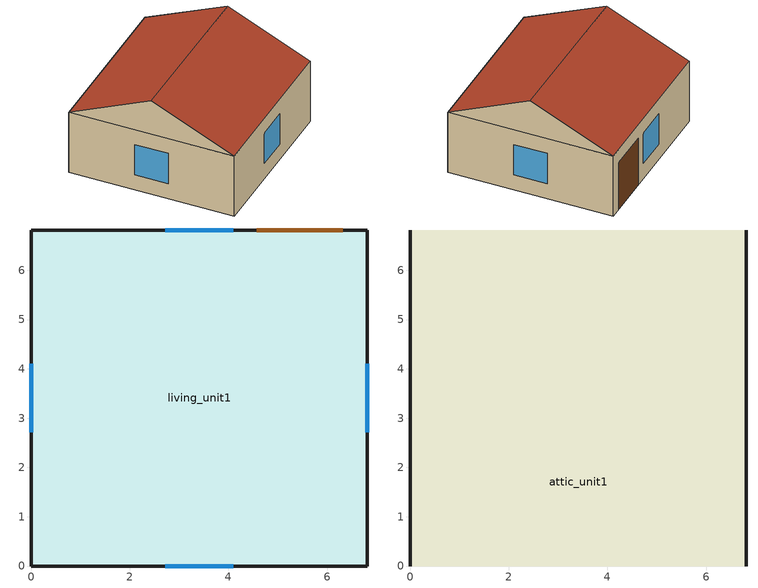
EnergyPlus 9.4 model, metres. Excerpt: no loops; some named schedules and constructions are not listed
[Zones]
living_unit1
 floor adiabatic (Interior Floor): 0,0 0,6.82 6.82,6.82 6.82,0 z0
 wall outside (Exterior Wall): 0,0 6.82,0 6.82,6.82 0,6.82 0,0 z0:2.74
 window (Exterior Window): 2.71,0 4.1,0 / 4.1,6.82 2.71,6.82 / 6.82,2.71 6.82,4.1 / 0,4.1 0,2.71 z0.68:2.07
 door (Exterior Door): 6.32,6.82 4.57,6.82 z0:2.14
 ceiling to attic_unit1 (Interior Ceiling): 0,0 6.82,0 6.82,6.82 0,6.82 z2.74
attic_unit1
 wall outside (Gable_end): 6.82,0,2.74 6.82,6.82,2.74 6.82,3.41,4.26; 0,6.82,2.74 0,0,2.74 0,3.41,4.26
 roof outside (Exterior Roof): 0,0,2.74 6.82,0,2.74 6.82,3.41,4.26 0,3.41,4.26; 6.82,6.82,2.74 0,6.82,2.74 0,3.41,4.26 6.82,3.41,4.26
[Schedule:Day:List]
Week14Day1OvenSch: No, 15, 0, 0, 0, 0, 0, 0, 0, 0, 0, 0, 0, 0, 0, 0, 0, 0, 0, 0, 0, 0, 0, 0, 0, 0, 0, 0, 0, 0, 0, 0, 0, 0, 0, 0, 1, 0, 0, 0, 0, 0, 0, 0, 0, 0, 0, 0, 0, 0, 0, 0, 0, 0, 0, 0, 0, 0, 0, 0, 0, 0, 0, 0, 0, 0, 0, 0, 0, 0, 0, 0, 0, 0, 0, 0, 0, 0, 0, 0, 0, 0, 1, 1, 1, 0, 0, 0, 0, 0, 0, 0, 0, 0, 0, 0, 0, 0
Week14Day2OvenSch: No, 15, 0, 0, 0, 0, 0, 0, 0, 0, 0, 0, 0, 0, 0, 0, 0, 0, 0, 0, 0, 0, 0, 0, 0, 0, 0, 0, 0, 0, 0, 0, 0, 0, 0, 0, 0, 0, 0, 0, 0, 0, 0, 0, 0, 0, 0, 0, 0, 0, 0, 0, 0, 0, 0, 0, 1, 0, 0, 0, 0, 0, 0, 0, 0, 0, 0, 0, 0, 0, 0, 0, 0, 0, 0, 0, 0, 0, 0, 0, 0, 1, 1, 1, 0, 0, 0, 0, 0, 0, 0, 0, 0, 0, 0, 0, 0, 0
Week14Day3OvenSch: No, 15, 0, 0, 0, 0, 0, 0, 0, 0, 0, 0, 0, 0, 0, 0, 0, 0, 0, 0, 0, 0, 0, 0, 0, 0, 0, 0, 0, 0, 0, 0, 0, 0, 0, 0, 0, 0, 0, 0, 0, 0, 0, 0, 0, 0, 0, 0, 0, 0, 0, 0, 0, 0, 0, 0, 0, 0, 0, 0, 0, 0, 0, 0, 0, 0, 0, 0, 0, 0, 0, 0, 0, 0, 0, 1, 1, 1, 0, 0, 0, 0, 0, 0, 0, 0, 0, 0, 0, 0, 0, 0, 0, 0, 0, 0, 0, 0
Week14Day4OvenSch: No, 15, 0, 0, 0, 0, 0, 0, 0, 0, 0, 0, 0, 0, 0, 0, 0, 0, 0, 0, 0, 0, 0, 0, 0, 0, 0, 0, 0, 0, 0, 0, 0, 0, 1, 0, 0, 0, 0, 0, 0, 0, 0, 0, 0, 0, 0, 0, 0, 0, 0, 0, 0, 0, 0, 0, 0, 0, 0, 0, 0, 0, 0, 0, 0, 0, 0, 0, 0, 0, 0, 0, 0, 0, 0, 0, 0, 0, 1, 1, 1, 0, 0, 0, 0, 0, 0, 0, 0, 0, 0, 0, 0, 0, 0, 0, 0, 0
Week14Day5OvenSch: No, 15, 0, 0, 0, 0, 0, 0, 0, 0, 0, 0, 0, 0, 0, 0, 0, 0, 0, 0, 0, 0, 0, 0, 0, 0, 0, 0, 0, 0, 0, 0, 0, 0, 0, 0, 0, 0, 0, 0, 0, 0, 0, 0, 0, 0, 0, 0, 0, 0, 0, 0, 0, 0, 0, 0, 0, 0, 0, 0, 0, 0, 0, 0, 0, 0, 0, 0, 0, 0, 0, 0, 0, 0, 1, 1, 1, 0, 0, 1, 1, 1, 0, 0, 0, 0, 0, 0, 0, 0, 0, 0, 0, 0, 0, 0, 0, 0
Week14Day6OvenSch: No, 15, 0, 0, 0, 0, 0, 0, 0, 0, 0, 0, 0, 0, 0, 0, 0, 0, 0, 0, 0, 0, 0, 0, 0, 0, 0, 0, 0, 0, 0, 0, 0, 0, 0, 0, 0, 0, 1, 0, 0, 0, 0, 0, 0, 0, 0, 0, 0, 0, 0, 0, 0, 0, 0, 0, 0, 0, 0, 0, 0, 0, 0, 0, 0, 0, 0, 0, 0, 0, 0, 0, 1, 1, 1, 0, 1, 1, 1, 0, 0, 0, 1, 1, 1, 0, 0, 0, 0, 0, 0, 0, 0, 0, 0, 0, 0, 0
Week16Day1OvenSch; Week47Day3OvenSch: No, 15, 0, 0, 0, 0, 0, 0, 0, 0, 0, 0, 0, 0, 0, 0, 0, 0, 0, 0, 0, 0, 0, 0, 0, 0, 0, 0, 0, 0, 0, 0, 0, 1, 0, 0, 0, 0, 0, 0, 0, 0, 0, 0, 0, 0, 0, 0, 0, 0, 0, 0, 0, 0, 0, 0, 0, 0, 0, 0, 0, 0, 0, 0, 0, 0, 0, 0, 0, 0, 0, 0, 0, 0, 0, 0, 0, 0, 0, 0, 0, 0, 0, 0, 0, 0, 0, 0, 0, 0, 0, 0, 0, 0, 0, 0, 0, 0
Week16Day2OvenSch: No, 15, 0, 0, 0, 0, 0, 0, 0, 0, 0, 0, 0, 0, 0, 0, 0, 0, 0, 0, 0, 0, 0, 0, 0, 0, 0, 0, 0, 0, 0, 0, 1, 0, 0, 0, 0, 0, 0, 0, 0, 0, 0, 0, 0, 0, 0, 0, 0, 0, 0, 0, 0, 0, 0, 0, 0, 0, 0, 0, 0, 0, 0, 0, 0, 0, 0, 0, 0, 0, 0, 0, 0, 0, 0, 0, 0, 0, 0, 0, 0, 0, 0, 0, 0, 0, 0, 0, 0, 0, 0, 0, 0, 0, 0, 0, 0, 0
Week16Day6OvenSch: No, 15, 0, 0, 0, 0, 0, 0, 0, 0, 0, 0, 0, 0, 0, 0, 0, 0, 0, 0, 0, 0, 0, 0, 0, 0, 0, 0, 0, 0, 0, 0, 0, 0, 0, 0, 0, 0, 0, 0, 0, 0, 0, 0, 0, 0, 0, 0, 0, 0, 0, 0, 0, 0, 0, 0, 0, 0, 0, 0, 0, 0, 0, 0, 0, 0, 0, 0, 0, 0, 0, 1, 1, 1, 0, 0, 0, 0, 0, 0, 0, 0, 0, 0, 0, 0, 0, 0, 0, 0, 0, 0, 0, 0, 0, 0, 0, 0
Week17Day0OvenSch: No, 15, 0, 0, 0, 0, 0, 0, 0, 0, 0, 0, 0, 0, 0, 0, 0, 0, 0, 0, 0, 0, 0, 0, 0, 0, 0, 0, 0, 0, 0, 0, 0, 0, 0, 0, 0, 0, 0, 0, 1, 0, 0, 0, 0, 0, 0, 0, 0, 0, 0, 0, 0, 0, 0, 0, 0, 0, 0, 0, 0, 0, 0, 0, 0, 0, 0, 0, 0, 0, 0, 0, 0, 0, 0, 0, 0, 0, 0, 0, 0, 1, 1, 1, 0, 0, 0, 0, 0, 0, 0, 0, 0, 0, 0, 0, 0, 0
Week17Day4OvenSch; Week28Day2OvenSch: No, 15, 0, 0, 0, 0, 0, 0, 0, 0, 0, 0, 0, 0, 0, 0, 0, 0, 0, 0, 0, 0, 0, 0, 0, 0, 0, 0, 0, 0, 0, 0, 0, 0, 0, 0, 0, 0, 0, 0, 0, 0, 0, 0, 0, 0, 0, 0, 0, 0, 0, 0, 0, 1, 0, 0, 0, 0, 0, 0, 0, 0, 0, 0, 0, 0, 0, 0, 0, 0, 0, 0, 0, 0, 0, 0, 0, 0, 0, 0, 0, 0, 0, 0, 0, 0, 0, 0, 0, 0, 0, 0, 0, 0, 0, 0, 0, 0
Week17Day5OvenSch: No, 15, 0, 0, 0, 0, 0, 0, 0, 0, 0, 0, 0, 0, 0, 0, 0, 0, 0, 0, 0, 0, 0, 0, 0, 0, 0, 0, 0, 1, 0, 0, 0, 0, 0, 0, 0, 0, 0, 0, 0, 0, 0, 0, 0, 0, 0, 0, 0, 0, 0, 0, 0, 0, 0, 0, 0, 0, 0, 0, 0, 0, 0, 0, 0, 0, 0, 0, 0, 0, 0, 0, 0, 0, 0, 0, 0, 0, 0, 0, 0, 0, 0, 0, 0, 0, 0, 0, 0, 0, 0, 0, 0, 0, 0, 0, 0, 0
Week17Day6OvenSch: No, 15, 0, 0, 0, 0, 0, 0, 0, 0, 0, 0, 0, 0, 0, 0, 0, 0, 0, 0, 0, 0, 0, 0, 0, 0, 0, 0, 0, 0, 0, 0, 0, 0, 1, 0, 0, 0, 0, 0, 0, 0, 0, 0, 0, 0, 0, 0, 0, 0, 0, 0, 0, 0, 0, 0, 0, 0, 0, 0, 0, 0, 0, 0, 0, 0, 0, 0, 0, 0, 0, 0, 0, 0, 0, 0, 0, 0, 0, 0, 0, 0, 0, 0, 0, 0, 0, 0, 0, 0, 0, 0, 0, 0, 0, 0, 0, 0
Week19Day0OvenSch; Week19Day1OvenSch; Week27Day2OvenSch: No, 15, 0, 0, 0, 0, 0, 0, 0, 0, 0, 0, 0, 0, 0, 0, 0, 0, 0, 0, 0, 0, 0, 0, 0, 0, 0, 0, 0, 0, 0, 0, 0, 0, 0, 0, 0, 0, 0, 0, 1, 0, 0, 0, 0, 0, 0, 0, 0, 0, 0, 0, 0, 0, 0, 0, 0, 0, 0, 0, 0, 0, 0, 0, 0, 0, 0, 0, 0, 0, 0, 0, 0, 0, 0, 0, 0, 0, 0, 0, 0, 0, 0, 0, 0, 0, 0, 0, 0, 0, 0, 0, 0, 0, 0, 0, 0, 0
Week19Day3OvenSch; Week30Day6OvenSch: No, 15, 0, 0, 0, 0, 0, 0, 0, 0, 0, 0, 0, 0, 0, 0, 0, 0, 0, 0, 0, 0, 0, 0, 0, 0, 0, 0, 0, 0, 0, 0, 0, 0, 0, 0, 0, 0, 0, 0, 0, 0, 0, 0, 0, 0, 0, 0, 0, 1, 0, 0, 0, 0, 0, 0, 0, 0, 0, 0, 0, 0, 0, 0, 0, 0, 0, 0, 0, 0, 0, 0, 0, 0, 0, 0, 0, 0, 0, 0, 0, 0, 0, 0, 0, 0, 0, 0, 0, 0, 0, 0, 0, 0, 0, 0, 0, 0
Week20Day0OvenSch: No, 15, 0, 0, 0, 0, 0, 0, 0, 0, 0, 0, 0, 0, 0, 0, 0, 0, 0, 0, 0, 0, 0, 0, 0, 0, 0, 0, 0, 0, 0, 0, 0, 0, 0, 0, 0, 0, 0, 0, 0, 0, 0, 0, 0, 0, 0, 0, 0, 0, 0, 0, 0, 0, 0, 0, 0, 0, 1, 0, 0, 0, 0, 0, 0, 0, 0, 0, 0, 0, 0, 0, 0, 0, 0, 0, 0, 0, 0, 0, 0, 0, 0, 0, 0, 0, 0, 0, 0, 0, 0, 0, 0, 0, 0, 0, 0, 0
Week20Day5OvenSch: No, 15, 0, 0, 0, 0, 0, 0, 0, 0, 0, 0, 0, 0, 0, 0, 0, 0, 0, 0, 0, 0, 0, 0, 0, 0, 0, 0, 0, 0, 0, 0, 0, 0, 0, 0, 0, 0, 0, 0, 0, 0, 0, 0, 0, 0, 0, 0, 0, 0, 0, 0, 0, 0, 0, 0, 0, 0, 0, 0, 0, 0, 0, 0, 0, 0, 0, 0, 0, 0, 1, 1, 1, 0, 0, 0, 0, 0, 0, 0, 0, 0, 0, 0, 0, 0, 0, 0, 0, 0, 0, 0, 0, 0, 0, 0, 0, 0
Week20Day6OvenSch; Week35Day6OvenSch: No, 15, 0, 0, 0, 0, 0, 0, 0, 0, 0, 0, 0, 0, 0, 0, 0, 0, 0, 0, 0, 0, 0, 0, 0, 0, 0, 0, 0, 0, 0, 0, 0, 0, 0, 0, 0, 0, 0, 0, 0, 0, 1, 0, 0, 0, 0, 0, 0, 0, 0, 0, 0, 0, 0, 0, 0, 0, 0, 0, 0, 0, 0, 0, 0, 0, 0, 0, 0, 0, 0, 0, 0, 0, 0, 0, 0, 0, 0, 0, 0, 0, 0, 0, 0, 0, 0, 0, 0, 0, 0, 0, 0, 0, 0, 0, 0, 0
Week22Day4OvenSch; Week42Day0OvenSch: No, 15, 0, 0, 0, 0, 0, 0, 0, 0, 0, 0, 0, 0, 0, 0, 0, 0, 0, 0, 0, 0, 0, 0, 0, 0, 0, 0, 1, 0, 0, 0, 0, 0, 0, 0, 0, 0, 0, 0, 0, 0, 0, 0, 0, 0, 0, 0, 0, 0, 0, 0, 0, 0, 0, 0, 0, 0, 0, 0, 0, 0, 0, 0, 0, 0, 0, 0, 0, 0, 0, 0, 0, 0, 0, 0, 0, 0, 0, 0, 0, 0, 0, 0, 0, 0, 0, 0, 0, 0, 0, 0, 0, 0, 0, 0, 0, 0
Week23Day1OvenSch: No, 15, 0, 0, 0, 0, 0, 0, 0, 0, 0, 0, 0, 0, 0, 0, 0, 0, 0, 0, 0, 0, 0, 0, 0, 0, 0, 0, 0, 0, 0, 0, 0, 0, 0, 0, 0, 0, 0, 0, 0, 0, 0, 0, 0, 0, 0, 0, 0, 0, 0, 0, 0, 0, 0, 0, 0, 0, 0, 0, 0, 0, 0, 0, 0, 0, 0, 0, 0, 0, 0, 0, 0, 0, 0, 0, 0, 0, 0, 0, 0, 0, 0, 0, 0, 0, 0, 0, 1, 1, 1, 0, 0, 0, 0, 0, 0, 0
Week23Day4OvenSch; Week39Day3OvenSch; Week43Day5OvenSch: No, 15, 0, 0, 0, 0, 0, 0, 0, 0, 0, 0, 0, 0, 0, 0, 0, 0, 0, 0, 0, 0, 0, 0, 0, 0, 0, 0, 0, 0, 0, 0, 0, 0, 0, 0, 0, 0, 0, 0, 0, 0, 0, 0, 0, 0, 0, 0, 0, 0, 0, 0, 0, 0, 0, 0, 0, 0, 0, 0, 0, 0, 0, 0, 0, 0, 0, 0, 0, 0, 0, 0, 0, 0, 0, 0, 1, 1, 1, 0, 0, 0, 0, 0, 0, 0, 0, 0, 0, 0, 0, 0, 0, 0, 0, 0, 0, 0
Week24Day4OvenSch; Week33Day2OvenSch; Week50Day5OvenSch: No, 15, 0, 0, 0, 0, 0, 0, 0, 0, 0, 0, 0, 0, 0, 0, 0, 0, 0, 0, 0, 0, 0, 0, 0, 0, 0, 0, 0, 0, 0, 0, 0, 0, 0, 0, 0, 0, 0, 0, 0, 0, 0, 0, 1, 0, 0, 0, 0, 0, 0, 0, 0, 0, 0, 0, 0, 0, 0, 0, 0, 0, 0, 0, 0, 0, 0, 0, 0, 0, 0, 0, 0, 0, 0, 0, 0, 0, 0, 0, 0, 0, 0, 0, 0, 0, 0, 0, 0, 0, 0, 0, 0, 0, 0, 0, 0, 0
Week25Day1OvenSch; Week32Day2OvenSch: No, 15, 0, 0, 0, 0, 0, 0, 0, 0, 0, 0, 0, 0, 0, 0, 0, 0, 0, 0, 0, 0, 0, 0, 0, 0, 0, 0, 0, 0, 0, 0, 0, 0, 0, 0, 0, 0, 0, 0, 0, 0, 0, 1, 0, 0, 0, 0, 0, 0, 0, 0, 0, 0, 0, 0, 0, 0, 0, 0, 0, 0, 0, 0, 0, 0, 0, 0, 0, 0, 0, 0, 0, 0, 0, 0, 0, 0, 0, 0, 0, 0, 0, 0, 0, 0, 0, 0, 0, 0, 0, 0, 0, 0, 0, 0, 0, 0
Week26Day4OvenSch; Week48Day5OvenSch: No, 15, 0, 0, 0, 0, 0, 0, 0, 0, 0, 0, 0, 0, 0, 0, 0, 0, 0, 0, 0, 0, 0, 0, 0, 0, 0, 0, 0, 0, 0, 0, 0, 0, 0, 0, 0, 0, 0, 0, 0, 0, 0, 0, 0, 0, 0, 0, 1, 0, 0, 0, 0, 0, 0, 0, 0, 0, 0, 0, 0, 0, 0, 0, 0, 0, 0, 0, 0, 0, 0, 0, 0, 0, 0, 0, 0, 0, 0, 0, 0, 0, 0, 0, 0, 0, 0, 0, 0, 0, 0, 0, 0, 0, 0, 0, 0, 0
Week27Day1OvenSch; Week34Day5OvenSch: No, 15, 0, 0, 0, 0, 0, 0, 0, 0, 0, 0, 0, 0, 0, 0, 0, 0, 0, 0, 0, 0, 0, 0, 0, 0, 0, 0, 0, 0, 0, 0, 0, 0, 0, 0, 0, 0, 0, 0, 0, 0, 0, 0, 0, 0, 0, 0, 0, 0, 0, 0, 0, 0, 0, 0, 0, 0, 0, 0, 0, 0, 1, 0, 0, 0, 0, 0, 0, 0, 0, 0, 0, 0, 0, 0, 0, 0, 0, 0, 0, 0, 0, 0, 0, 0, 0, 0, 0, 0, 0, 0, 0, 0, 0, 0, 0, 0
Week28Day1OvenSch: No, 15, 0, 0, 0, 0, 0, 0, 0, 0, 0, 0, 0, 0, 0, 0, 0, 0, 0, 0, 0, 0, 0, 0, 0, 0, 0, 0, 0, 0, 0, 0, 0, 0, 0, 0, 0, 0, 0, 0, 0, 0, 0, 0, 0, 0, 0, 0, 0, 0, 0, 0, 0, 0, 0, 0, 0, 0, 0, 0, 0, 0, 0, 0, 0, 0, 0, 0, 0, 0, 0, 0, 0, 0, 0, 0, 0, 0, 0, 0, 0, 0, 0, 0, 0, 1, 1, 1, 0, 0, 0, 0, 0, 0, 0, 0, 0, 0
Week29Day1OvenSch; Week34Day6OvenSch: No, 15, 0, 0, 0, 0, 0, 0, 0, 0, 0, 0, 0, 0, 0, 0, 0, 0, 0, 0, 0, 0, 0, 0, 0, 0, 0, 0, 0, 0, 0, 0, 0, 0, 0, 0, 0, 0, 0, 0, 0, 1, 0, 0, 0, 0, 0, 0, 0, 0, 0, 0, 0, 0, 0, 0, 0, 0, 0, 0, 0, 0, 0, 0, 0, 0, 0, 0, 0, 0, 0, 0, 0, 0, 0, 0, 0, 0, 0, 0, 0, 0, 0, 0, 0, 0, 0, 0, 0, 0, 0, 0, 0, 0, 0, 0, 0, 0
Week29Day3OvenSch; Week33Day4OvenSch; Week36Day2OvenSch; Week47Day4OvenSch: No, 15, 0, 0, 0, 0, 0, 0, 0, 0, 0, 0, 0, 0, 0, 0, 0, 0, 0, 0, 0, 0, 0, 0, 0, 0, 0, 0, 0, 0, 0, 0, 0, 0, 0, 0, 0, 0, 0, 0, 0, 0, 0, 0, 0, 0, 0, 0, 0, 0, 0, 0, 0, 0, 0, 0, 0, 0, 0, 0, 0, 0, 0, 0, 0, 0, 0, 0, 0, 0, 0, 0, 0, 0, 0, 0, 0, 0, 0, 1, 1, 1, 0, 0, 0, 0, 0, 0, 0, 0, 0, 0, 0, 0, 0, 0, 0, 0
Week29Day5OvenSch; Week31Day1OvenSch: No, 15, 0, 0, 0, 0, 0, 0, 0, 0, 0, 0, 0, 0, 0, 0, 0, 0, 0, 0, 0, 0, 0, 0, 0, 0, 0, 0, 0, 0, 0, 0, 0, 0, 0, 0, 0, 0, 0, 0, 0, 0, 0, 0, 0, 0, 0, 0, 0, 0, 0, 0, 0, 0, 0, 0, 0, 0, 0, 0, 0, 0, 0, 0, 0, 0, 0, 0, 0, 1, 0, 0, 0, 0, 0, 0, 0, 0, 0, 0, 0, 0, 0, 0, 0, 0, 0, 0, 0, 0, 0, 0, 0, 0, 0, 0, 0, 0
Week30Day0OvenSch; Week31Day3OvenSch: No, 15, 0, 0, 0, 0, 0, 0, 0, 0, 0, 0, 0, 0, 0, 0, 0, 0, 0, 0, 0, 0, 0, 0, 0, 0, 0, 0, 0, 0, 0, 0, 0, 0, 0, 0, 0, 0, 0, 0, 0, 0, 0, 0, 0, 0, 0, 0, 0, 0, 0, 0, 0, 0, 0, 0, 0, 0, 0, 0, 0, 0, 0, 0, 0, 0, 0, 0, 0, 0, 0, 0, 1, 1, 1, 0, 0, 0, 0, 0, 0, 0, 0, 0, 0, 0, 0, 0, 0, 0, 0, 0, 0, 0, 0, 0, 0, 0
Week30Day1OvenSch: No, 15, 0, 0, 0, 0, 0, 1, 1, 1, 0, 0, 0, 0, 0, 0, 0, 0, 0, 0, 0, 0, 0, 0, 0, 0, 0, 0, 0, 0, 1, 0, 0, 0, 0, 0, 0, 0, 0, 0, 0, 0, 0, 0, 0, 0, 0, 0, 0, 0, 0, 0, 0, 0, 0, 0, 0, 0, 0, 0, 0, 0, 0, 0, 0, 0, 0, 0, 0, 0, 0, 0, 0, 0, 0, 0, 0, 0, 0, 0, 0, 0, 0, 0, 0, 0, 1, 1, 1, 0, 0, 0, 0, 0, 0, 0, 0, 0
Week30Day2OvenSch: No, 15, 0, 0, 0, 0, 0, 0, 0, 0, 0, 0, 0, 0, 0, 0, 0, 0, 0, 0, 0, 0, 0, 0, 0, 0, 0, 0, 0, 1, 1, 0, 0, 0, 0, 0, 0, 0, 0, 0, 0, 0, 0, 0, 0, 0, 0, 0, 0, 0, 0, 0, 0, 0, 0, 0, 0, 0, 0, 0, 0, 0, 0, 0, 0, 0, 0, 0, 0, 0, 0, 0, 0, 0, 0, 0, 0, 0, 0, 0, 1, 1, 1, 0, 0, 0, 0, 0, 0, 0, 0, 0, 0, 0, 0, 0, 0, 0
Week30Day3OvenSch: No, 15, 0, 0, 0, 0, 0, 0, 0, 0, 0, 0, 0, 0, 0, 0, 0, 0, 0, 0, 0, 0, 0, 0, 0, 0, 0, 0, 0, 0, 0, 0, 0, 0, 0, 0, 0, 0, 0, 0, 0, 0, 0, 0, 0, 0, 0, 0, 0, 0, 0, 0, 0, 0, 0, 0, 0, 0, 0, 0, 0, 0, 0, 0, 0, 0, 0, 0, 0, 0, 0, 0, 0, 1, 1, 1, 0, 0, 0, 0, 0, 0, 0, 0, 0, 0, 0, 0, 0, 0, 0, 0, 0, 0, 0, 0, 0, 0
Week30Day5OvenSch: No, 15, 0, 0, 0, 0, 0, 0, 0, 0, 0, 0, 0, 0, 0, 0, 0, 0, 0, 0, 0, 0, 0, 0, 0, 0, 0, 0, 0, 0, 0, 0, 0, 0, 0, 0, 0, 0, 0, 0, 0, 0, 0, 0, 0, 0, 0, 0, 0, 0, 0, 0, 0, 0, 0, 0, 0, 0, 0, 0, 0, 0, 0, 0, 0, 0, 0, 0, 1, 0, 0, 0, 0, 0, 0, 0, 0, 0, 0, 0, 0, 1, 1, 1, 0, 0, 0, 0, 0, 0, 0, 0, 0, 0, 0, 0, 0, 0
Week31Day2OvenSch: No, 15, 0, 0, 0, 0, 0, 0, 0, 0, 0, 0, 0, 0, 0, 0, 0, 0, 0, 0, 0, 0, 0, 0, 0, 0, 0, 0, 0, 0, 0, 0, 0, 0, 0, 1, 0, 0, 0, 0, 0, 0, 0, 0, 0, 0, 0, 0, 0, 0, 0, 0, 0, 0, 0, 0, 0, 0, 0, 0, 0, 0, 0, 0, 0, 0, 0, 0, 0, 0, 0, 0, 0, 1, 1, 1, 0, 0, 1, 1, 1, 0, 0, 0, 0, 0, 0, 0, 0, 0, 0, 0, 0, 0, 0, 0, 0, 0
Week31Day4OvenSch: No, 15, 0, 0, 0, 0, 0, 0, 0, 0, 0, 0, 0, 0, 0, 0, 0, 0, 0, 0, 0, 0, 0, 0, 0, 0, 0, 0, 0, 0, 0, 0, 0, 0, 0, 0, 0, 0, 0, 0, 0, 0, 0, 0, 0, 0, 0, 0, 0, 0, 0, 0, 0, 0, 0, 0, 0, 0, 0, 1, 0, 0, 0, 0, 0, 0, 0, 0, 0, 1, 0, 0, 0, 0, 0, 0, 0, 0, 0, 0, 0, 0, 0, 0, 0, 0, 0, 0, 0, 0, 0, 0, 0, 0, 0, 0, 0, 0
Week31Day5OvenSch: No, 15, 0, 0, 0, 0, 0, 0, 0, 0, 0, 0, 0, 0, 0, 0, 0, 0, 0, 0, 0, 0, 0, 0, 0, 0, 0, 0, 0, 0, 0, 0, 1, 0, 1, 0, 0, 0, 0, 0, 0, 0, 0, 0, 0, 0, 0, 0, 0, 0, 0, 0, 0, 0, 0, 0, 0, 0, 0, 0, 0, 0, 0, 0, 0, 0, 0, 0, 0, 0, 0, 0, 0, 0, 0, 1, 1, 1, 0, 0, 0, 0, 0, 0, 0, 0, 0, 0, 0, 0, 0, 0, 0, 0, 0, 0, 0, 0
Week32Day1OvenSch: No, 15, 0, 0, 0, 0, 0, 0, 0, 0, 0, 0, 0, 0, 0, 0, 0, 0, 0, 0, 0, 0, 0, 0, 0, 0, 0, 0, 0, 0, 0, 0, 0, 0, 0, 0, 0, 0, 0, 0, 1, 0, 0, 0, 0, 0, 0, 0, 0, 0, 0, 0, 0, 0, 0, 0, 0, 0, 0, 0, 0, 0, 0, 0, 0, 0, 0, 0, 0, 1, 0, 0, 0, 0, 0, 0, 0, 0, 0, 0, 0, 0, 0, 0, 0, 0, 0, 0, 0, 0, 0, 0, 0, 0, 0, 0, 0, 0
Week32Day4OvenSch; Week50Day6OvenSch: No, 15, 0, 0, 0, 0, 0, 0, 0, 0, 0, 0, 0, 0, 0, 0, 0, 0, 0, 0, 0, 0, 0, 0, 0, 0, 0, 0, 0, 0, 1, 0, 0, 0, 0, 0, 0, 0, 0, 0, 0, 0, 0, 0, 0, 0, 0, 0, 0, 0, 0, 0, 0, 0, 0, 0, 0, 0, 0, 0, 0, 0, 0, 0, 0, 0, 0, 0, 0, 0, 0, 0, 0, 0, 0, 0, 0, 0, 0, 0, 0, 0, 0, 0, 0, 0, 0, 0, 0, 0, 0, 0, 0, 0, 0, 0, 0, 0
Week32Day6OvenSch: No, 15, 0, 0, 0, 0, 0, 0, 0, 0, 0, 0, 0, 0, 0, 0, 0, 0, 0, 0, 0, 0, 0, 0, 0, 0, 0, 0, 0, 0, 0, 0, 0, 0, 0, 0, 0, 0, 0, 0, 0, 0, 0, 0, 0, 0, 0, 0, 0, 0, 0, 0, 0, 0, 0, 0, 0, 0, 0, 0, 0, 0, 0, 0, 0, 0, 0, 0, 0, 0, 0, 0, 0, 0, 1, 1, 1, 0, 0, 0, 0, 0, 0, 0, 0, 0, 0, 0, 0, 0, 0, 0, 0, 0, 0, 0, 0, 0
Week33Day0OvenSch: No, 15, 0, 0, 0, 0, 0, 0, 0, 0, 0, 0, 0, 0, 0, 0, 0, 0, 0, 0, 0, 0, 0, 0, 0, 0, 0, 0, 0, 0, 0, 0, 0, 0, 0, 0, 0, 0, 0, 0, 0, 0, 0, 0, 0, 0, 0, 0, 0, 0, 0, 0, 0, 0, 0, 1, 0, 0, 0, 0, 0, 0, 0, 0, 0, 0, 0, 0, 0, 0, 0, 0, 0, 0, 0, 0, 0, 0, 0, 0, 0, 0, 0, 0, 0, 0, 0, 0, 0, 0, 0, 0, 0, 0, 0, 0, 0, 0
Week35Day2OvenSch: No, 15, 0, 0, 0, 0, 0, 0, 0, 0, 0, 0, 0, 0, 0, 0, 0, 0, 0, 0, 0, 0, 0, 0, 0, 0, 0, 0, 0, 0, 0, 0, 0, 0, 0, 0, 0, 0, 0, 0, 0, 0, 0, 0, 0, 0, 0, 0, 0, 0, 0, 0, 0, 0, 0, 0, 0, 0, 0, 1, 0, 0, 0, 0, 0, 0, 0, 1, 0, 0, 0, 0, 0, 0, 0, 0, 0, 0, 0, 0, 0, 0, 0, 0, 0, 1, 1, 1, 0, 0, 0, 0, 0, 0, 0, 0, 0, 0
Week35Day5OvenSch: No, 15, 0, 0, 0, 0, 0, 0, 0, 0, 0, 0, 0, 0, 0, 0, 0, 0, 0, 0, 0, 0, 0, 0, 0, 0, 0, 0, 0, 0, 0, 0, 0, 0, 0, 0, 0, 0, 0, 0, 0, 0, 0, 0, 0, 0, 0, 0, 0, 0, 0, 0, 0, 0, 0, 0, 0, 0, 0, 1, 0, 0, 0, 0, 0, 0, 0, 0, 0, 0, 0, 0, 0, 0, 0, 0, 0, 0, 0, 0, 0, 0, 0, 0, 0, 0, 0, 0, 0, 0, 0, 0, 0, 0, 0, 0, 0, 0
Week36Day3OvenSch: No, 15, 0, 0, 0, 0, 0, 0, 0, 0, 0, 0, 0, 0, 0, 0, 0, 0, 0, 0, 0, 0, 0, 0, 0, 0, 0, 0, 0, 0, 0, 0, 0, 0, 0, 0, 0, 0, 0, 1, 0, 0, 0, 0, 0, 0, 0, 0, 0, 0, 0, 0, 0, 0, 0, 0, 0, 0, 0, 0, 0, 0, 0, 0, 0, 0, 0, 0, 0, 0, 0, 0, 0, 0, 0, 0, 0, 0, 0, 0, 0, 0, 0, 0, 0, 0, 0, 0, 0, 0, 0, 0, 0, 0, 0, 0, 0, 0
Week38Day0OvenSch: No, 15, 0, 0, 0, 0, 0, 0, 0, 0, 0, 0, 0, 0, 0, 0, 0, 0, 0, 0, 0, 0, 0, 0, 0, 0, 0, 0, 0, 0, 0, 0, 0, 0, 0, 0, 0, 0, 0, 0, 0, 0, 0, 0, 0, 0, 0, 0, 0, 0, 0, 0, 0, 0, 0, 0, 0, 0, 0, 0, 0, 0, 0, 0, 0, 0, 0, 0, 0, 0, 0, 0, 0, 0, 0, 0, 0, 0, 0, 0, 1, 1, 1, 0, 0, 0, 0, 0, 0, 0, 0, 0, 0, 0, 0, 0, 0, 0
Week42Day2OvenSch: No, 15, 0, 0, 0, 0, 0, 0, 0, 0, 0, 0, 0, 0, 0, 0, 0, 0, 0, 0, 0, 0, 0, 0, 0, 0, 0, 0, 0, 0, 0, 0, 0, 0, 0, 0, 1, 0, 0, 0, 0, 0, 0, 1, 0, 0, 0, 0, 0, 0, 0, 0, 1, 0, 0, 0, 0, 0, 0, 0, 0, 0, 0, 0, 0, 0, 0, 0, 0, 0, 0, 0, 0, 0, 0, 1, 1, 1, 0, 0, 0, 0, 0, 0, 0, 0, 0, 0, 0, 0, 0, 0, 0, 0, 0, 0, 0, 0
Week42Day4OvenSch: No, 15, 0, 0, 0, 0, 0, 0, 0, 0, 0, 0, 0, 0, 0, 0, 0, 0, 0, 0, 0, 0, 0, 0, 0, 0, 0, 0, 0, 0, 0, 0, 0, 0, 0, 0, 0, 0, 0, 0, 0, 0, 0, 0, 0, 0, 0, 0, 0, 0, 0, 0, 0, 0, 0, 0, 0, 0, 0, 0, 0, 1, 0, 0, 0, 0, 0, 0, 0, 0, 0, 0, 0, 0, 0, 0, 0, 0, 0, 0, 0, 0, 0, 0, 0, 0, 0, 0, 0, 0, 0, 0, 0, 0, 0, 0, 0, 0
Week42Day5OvenSch: No, 15, 0, 0, 0, 0, 0, 0, 0, 0, 0, 0, 0, 0, 0, 0, 0, 0, 0, 0, 0, 0, 0, 0, 0, 0, 0, 0, 0, 0, 0, 0, 0, 0, 1, 0, 0, 0, 0, 0, 0, 0, 0, 0, 0, 0, 0, 0, 0, 0, 0, 0, 0, 0, 0, 0, 0, 0, 0, 0, 0, 0, 0, 0, 0, 0, 0, 0, 0, 0, 0, 0, 0, 0, 0, 0, 0, 0, 0, 0, 0, 1, 1, 1, 0, 0, 0, 0, 0, 0, 0, 0, 0, 0, 0, 0, 0, 0
Week42Day6OvenSch: No, 15, 0, 0, 0, 0, 0, 0, 0, 0, 0, 0, 0, 0, 0, 0, 0, 0, 0, 0, 0, 0, 0, 0, 0, 0, 0, 0, 0, 0, 0, 0, 0, 0, 0, 0, 0, 0, 0, 0, 0, 0, 0, 0, 0, 0, 0, 0, 0, 0, 0, 0, 0, 0, 0, 0, 0, 0, 0, 0, 0, 0, 0, 0, 0, 0, 1, 0, 0, 0, 0, 0, 0, 0, 0, 0, 0, 0, 0, 0, 0, 0, 0, 0, 0, 0, 0, 0, 0, 0, 0, 0, 0, 0, 0, 0, 0, 0
Week43Day1OvenSch: No, 15, 0, 0, 0, 0, 0, 0, 0, 0, 0, 0, 0, 0, 0, 0, 0, 0, 0, 0, 0, 0, 0, 0, 0, 0, 0, 0, 0, 0, 0, 0, 0, 0, 0, 0, 0, 1, 0, 0, 1, 0, 0, 0, 0, 0, 0, 0, 0, 0, 0, 0, 1, 0, 0, 0, 0, 0, 0, 0, 0, 0, 0, 0, 0, 0, 0, 0, 0, 0, 0, 0, 0, 0, 0, 0, 0, 0, 0, 0, 0, 0, 0, 0, 0, 0, 0, 0, 0, 0, 0, 0, 0, 0, 0, 0, 0, 0
Week43Day4OvenSch: No, 15, 0, 0, 0, 0, 0, 0, 0, 0, 0, 0, 0, 0, 0, 0, 0, 0, 0, 0, 0, 0, 0, 0, 0, 0, 0, 0, 0, 0, 0, 0, 0, 0, 0, 0, 0, 0, 0, 0, 0, 0, 0, 0, 0, 0, 0, 0, 0, 0, 0, 0, 0, 0, 0, 0, 0, 0, 0, 0, 0, 0, 0, 0, 0, 0, 0, 0, 0, 0, 0, 0, 0, 0, 0, 0, 0, 0, 1, 1, 1, 0, 0, 0, 0, 0, 0, 0, 0, 0, 0, 0, 0, 0, 0, 0, 0, 0
Week45Day2OvenSch: No, 15, 0, 0, 0, 0, 0, 0, 0, 0, 0, 0, 0, 0, 0, 0, 0, 0, 0, 0, 0, 0, 0, 0, 0, 0, 0, 1, 0, 0, 0, 0, 0, 0, 0, 0, 0, 0, 0, 0, 0, 0, 0, 0, 0, 0, 0, 0, 0, 0, 0, 0, 0, 0, 0, 0, 0, 0, 0, 0, 0, 0, 0, 0, 0, 0, 0, 0, 0, 0, 1, 1, 1, 0, 0, 0, 0, 0, 0, 0, 0, 0, 0, 0, 0, 0, 0, 0, 0, 0, 0, 0, 0, 0, 0, 0, 0, 0
Week45Day5OvenSch: No, 15, 0, 0, 0, 0, 0, 0, 0, 0, 0, 0, 0, 0, 0, 0, 0, 0, 0, 0, 0, 0, 0, 0, 0, 0, 0, 0, 0, 0, 0, 0, 0, 0, 0, 0, 0, 0, 0, 0, 0, 0, 0, 0, 0, 0, 0, 0, 0, 0, 1, 0, 0, 0, 0, 0, 0, 0, 0, 0, 0, 0, 0, 0, 0, 0, 0, 0, 0, 0, 0, 0, 0, 0, 0, 0, 0, 0, 0, 0, 0, 0, 0, 0, 0, 0, 0, 0, 0, 0, 0, 0, 0, 0, 0, 0, 0, 0
Week45Day6OvenSch: No, 15, 0, 0, 0, 0, 0, 0, 0, 0, 0, 0, 0, 0, 0, 0, 0, 0, 0, 0, 0, 0, 0, 0, 0, 0, 0, 0, 0, 0, 0, 0, 0, 0, 0, 0, 0, 0, 0, 0, 0, 0, 0, 0, 0, 0, 0, 0, 0, 0, 0, 0, 0, 0, 0, 0, 0, 0, 0, 0, 0, 0, 0, 0, 0, 0, 0, 0, 1, 0, 0, 0, 0, 0, 0, 0, 0, 0, 0, 0, 0, 0, 0, 0, 0, 0, 0, 0, 0, 0, 0, 0, 0, 0, 0, 0, 0, 0
Week46Day1OvenSch; Week46Day6OvenSch: No, 15, 0, 0, 0, 0, 0, 0, 0, 0, 0, 0, 0, 0, 0, 0, 0, 0, 0, 0, 0, 0, 0, 0, 0, 0, 0, 0, 0, 0, 0, 0, 0, 0, 0, 0, 0, 0, 0, 0, 0, 0, 0, 0, 0, 0, 0, 0, 0, 0, 0, 0, 1, 0, 0, 0, 0, 0, 0, 0, 0, 0, 0, 0, 0, 0, 0, 0, 0, 0, 0, 0, 0, 0, 0, 0, 0, 0, 0, 0, 0, 0, 0, 0, 0, 0, 0, 0, 0, 0, 0, 0, 0, 0, 0, 0, 0, 0
Week46Day2OvenSch: No, 15, 0, 0, 0, 0, 0, 0, 0, 0, 0, 0, 0, 0, 0, 0, 0, 0, 0, 0, 0, 0, 0, 0, 0, 0, 0, 0, 0, 0, 0, 0, 0, 0, 0, 0, 0, 0, 0, 1, 0, 0, 0, 0, 0, 0, 0, 0, 0, 0, 0, 0, 0, 0, 0, 0, 0, 0, 0, 0, 0, 0, 0, 0, 0, 0, 0, 0, 0, 0, 0, 0, 0, 0, 0, 0, 0, 0, 0, 0, 0, 0, 0, 0, 0, 0, 1, 1, 1, 0, 0, 0, 0, 0, 0, 0, 0, 0
Week47Day1OvenSch: No, 15, 0, 0, 0, 0, 0, 0, 0, 0, 0, 0, 0, 0, 0, 0, 0, 0, 0, 0, 0, 0, 0, 0, 0, 0, 0, 0, 0, 0, 0, 0, 0, 0, 0, 0, 0, 0, 0, 0, 0, 0, 0, 0, 0, 0, 0, 0, 0, 0, 0, 0, 0, 0, 0, 0, 0, 0, 0, 0, 0, 0, 0, 0, 0, 0, 0, 0, 0, 0, 0, 0, 0, 0, 0, 0, 0, 0, 0, 0, 0, 0, 0, 0, 0, 0, 1, 1, 1, 0, 0, 0, 0, 0, 0, 0, 0, 0
Week48Day1OvenSch: No, 15, 0, 0, 0, 0, 0, 0, 0, 0, 0, 0, 0, 0, 0, 0, 0, 0, 0, 0, 0, 0, 0, 0, 0, 0, 0, 0, 0, 0, 0, 0, 0, 0, 0, 0, 0, 0, 0, 0, 0, 0, 0, 0, 0, 0, 0, 0, 0, 0, 0, 0, 0, 0, 0, 0, 0, 0, 0, 0, 0, 0, 0, 0, 0, 0, 0, 0, 0, 0, 0, 0, 0, 0, 0, 0, 0, 0, 0, 0, 0, 0, 1, 1, 1, 0, 0, 0, 0, 0, 0, 0, 0, 0, 0, 0, 0, 0
Week48Day6OvenSch: No, 15, 0, 0, 0, 0, 0, 0, 0, 0, 0, 0, 0, 0, 0, 0, 0, 0, 0, 0, 0, 0, 0, 0, 0, 0, 0, 0, 0, 0, 0, 0, 0, 0, 0, 0, 0, 0, 0, 0, 0, 0, 0, 0, 0, 0, 0, 0, 0, 0, 0, 0, 0, 0, 1, 0, 0, 0, 0, 0, 0, 0, 0, 0, 0, 0, 0, 0, 0, 0, 0, 0, 0, 0, 0, 0, 0, 0, 0, 0, 0, 0, 0, 0, 0, 0, 0, 0, 0, 0, 0, 0, 0, 0, 0, 0, 0, 0
Week49Day1OvenSch: No, 15, 0, 0, 0, 0, 0, 0, 0, 0, 0, 0, 0, 0, 0, 0, 0, 0, 0, 0, 0, 0, 0, 0, 0, 0, 0, 0, 0, 0, 0, 0, 0, 0, 0, 0, 0, 0, 0, 0, 0, 0, 0, 0, 0, 0, 0, 0, 0, 0, 0, 0, 0, 0, 0, 0, 0, 0, 0, 0, 0, 0, 0, 0, 0, 0, 0, 0, 0, 0, 0, 0, 0, 0, 0, 0, 0, 1, 1, 1, 0, 0, 0, 0, 0, 0, 0, 0, 0, 0, 0, 0, 0, 0, 0, 0, 0, 0
Week49Day5OvenSch: No, 15, 0, 0, 0, 0, 0, 0, 0, 0, 0, 0, 0, 0, 0, 0, 0, 0, 0, 0, 0, 0, 0, 0, 0, 0, 0, 0, 0, 0, 0, 0, 0, 0, 0, 0, 0, 0, 0, 0, 0, 0, 0, 0, 0, 0, 0, 0, 0, 0, 0, 0, 0, 0, 0, 0, 0, 0, 0, 0, 0, 0, 0, 0, 0, 0, 0, 1, 0, 0, 0, 0, 0, 0, 0, 0, 0, 0, 0, 0, 0, 0, 0, 0, 0, 0, 0, 0, 0, 0, 0, 0, 0, 0, 0, 0, 0, 0
[Schedule:Week:Daily]
Week24ClothesDryerSch: alwaysOffDaySch, Week24Day1ClothesDryerSch, alwaysOffDaySch, alwaysOffDaySch, alwaysOffDaySch, Week24Day5ClothesDryerSch, alwaysOffDaySch, alwaysOffDaySch, alwaysOffDaySch, alwaysOffDaySch, alwaysOffDaySch, alwaysOffDaySch
Week25ClothesDryerSch: alwaysOffDaySch, alwaysOffDaySch, alwaysOffDaySch, alwaysOffDaySch, Week25Day4ClothesDryerSch, alwaysOffDaySch, Week25Day6ClothesDryerSch, alwaysOffDaySch, alwaysOffDaySch, alwaysOffDaySch, alwaysOffDaySch, alwaysOffDaySch
Week26ClothesDryerSch: alwaysOffDaySch, alwaysOffDaySch, alwaysOffDaySch, alwaysOffDaySch, Week26Day4ClothesDryerSch, alwaysOffDaySch, alwaysOffDaySch, alwaysOffDaySch, alwaysOffDaySch, alwaysOffDaySch, alwaysOffDaySch, alwaysOffDaySch
Week27ClothesDryerSch: Week27Day0ClothesDryerSch, alwaysOffDaySch, alwaysOffDaySch, alwaysOffDaySch, alwaysOffDaySch, alwaysOffDaySch, Week27Day6ClothesDryerSch, alwaysOffDaySch, alwaysOffDaySch, alwaysOffDaySch, alwaysOffDaySch, alwaysOffDaySch
Week28ClothesDryerSch: alwaysOffDaySch, alwaysOffDaySch, Week28Day2ClothesDryerSch, Week28Day3ClothesDryerSch, alwaysOffDaySch, alwaysOffDaySch, Week28Day6ClothesDryerSch, alwaysOffDaySch, alwaysOffDaySch, alwaysOffDaySch, alwaysOffDaySch, alwaysOffDaySch
Week29ClothesDryerSch: alwaysOffDaySch, alwaysOffDaySch, alwaysOffDaySch, alwaysOffDaySch, alwaysOffDaySch, Week29Day5ClothesDryerSch, alwaysOffDaySch, alwaysOffDaySch, alwaysOffDaySch, alwaysOffDaySch, alwaysOffDaySch, alwaysOffDaySch
Week30ClothesDryerSch: alwaysOffDaySch, alwaysOffDaySch, alwaysOffDaySch, alwaysOffDaySch, alwaysOffDaySch, alwaysOffDaySch, Week30Day6ClothesDryerSch, alwaysOffDaySch, alwaysOffDaySch, alwaysOffDaySch, alwaysOffDaySch, alwaysOffDaySch
Week31ClothesDryerSch: Week31Day0ClothesDryerSch, alwaysOffDaySch, alwaysOffDaySch, alwaysOffDaySch, Week31Day4ClothesDryerSch, Week31Day5ClothesDryerSch, Week31Day6ClothesDryerSch, alwaysOffDaySch, alwaysOffDaySch, alwaysOffDaySch, alwaysOffDaySch, alwaysOffDaySch
Week32ClothesDryerSch: alwaysOffDaySch, Week32Day1ClothesDryerSch, Week32Day2ClothesDryerSch, alwaysOffDaySch, alwaysOffDaySch, Week32Day5ClothesDryerSch, alwaysOffDaySch, alwaysOffDaySch, alwaysOffDaySch, alwaysOffDaySch, alwaysOffDaySch, alwaysOffDaySch
Week33ClothesDryerSch: alwaysOffDaySch, alwaysOffDaySch, alwaysOffDaySch, Week33Day3ClothesDryerSch, alwaysOffDaySch, alwaysOffDaySch, Week33Day6ClothesDryerSch, alwaysOffDaySch, alwaysOffDaySch, alwaysOffDaySch, alwaysOffDaySch, alwaysOffDaySch
Week34ClothesDryerSch: alwaysOffDaySch, Week34Day1ClothesDryerSch, Week34Day2ClothesDryerSch, Week34Day3ClothesDryerSch, Week34Day4ClothesDryerSch, alwaysOffDaySch, Week34Day6ClothesDryerSch, alwaysOffDaySch, alwaysOffDaySch, alwaysOffDaySch, alwaysOffDaySch, alwaysOffDaySch
Week35ClothesDryerSch: Week35Day0ClothesDryerSch, Week35Day1ClothesDryerSch, Week35Day2ClothesDryerSch, Week35Day3ClothesDryerSch, Week35Day4ClothesDryerSch, Week35Day5ClothesDryerSch, Week35Day6ClothesDryerSch, alwaysOffDaySch, alwaysOffDaySch, alwaysOffDaySch, alwaysOffDaySch, alwaysOffDaySch
Week36ClothesDryerSch: alwaysOffDaySch, alwaysOffDaySch, alwaysOffDaySch, alwaysOffDaySch, Week36Day4ClothesDryerSch, alwaysOffDaySch, Week36Day6ClothesDryerSch, alwaysOffDaySch, alwaysOffDaySch, alwaysOffDaySch, alwaysOffDaySch, alwaysOffDaySch
Week37ClothesDryerSch: alwaysOffDaySch, alwaysOffDaySch, alwaysOffDaySch, alwaysOffDaySch, Week37Day4ClothesDryerSch, Week37Day5ClothesDryerSch, alwaysOffDaySch, alwaysOffDaySch, alwaysOffDaySch, alwaysOffDaySch, alwaysOffDaySch, alwaysOffDaySch
Week38ClothesDryerSch: alwaysOffDaySch, Week38Day1ClothesDryerSch, alwaysOffDaySch, alwaysOffDaySch, alwaysOffDaySch, Week38Day5ClothesDryerSch, Week38Day6ClothesDryerSch, alwaysOffDaySch, alwaysOffDaySch, alwaysOffDaySch, alwaysOffDaySch, alwaysOffDaySch
Week39ClothesDryerSch: alwaysOffDaySch, alwaysOffDaySch, Week39Day2ClothesDryerSch, Week39Day3ClothesDryerSch, alwaysOffDaySch, Week39Day5ClothesDryerSch, alwaysOffDaySch, alwaysOffDaySch, alwaysOffDaySch, alwaysOffDaySch, alwaysOffDaySch, alwaysOffDaySch
Week40ClothesDryerSch: alwaysOffDaySch, Week40Day1ClothesDryerSch, Week40Day2ClothesDryerSch, alwaysOffDaySch, Week40Day4ClothesDryerSch, Week40Day5ClothesDryerSch, alwaysOffDaySch, alwaysOffDaySch, alwaysOffDaySch, alwaysOffDaySch, alwaysOffDaySch, alwaysOffDaySch
Week41ClothesDryerSch: Week41Day0ClothesDryerSch, alwaysOffDaySch, alwaysOffDaySch, Week41Day3ClothesDryerSch, alwaysOffDaySch, alwaysOffDaySch, alwaysOffDaySch, alwaysOffDaySch, alwaysOffDaySch, alwaysOffDaySch, alwaysOffDaySch, alwaysOffDaySch
Week42ClothesDryerSch: alwaysOffDaySch, alwaysOffDaySch, alwaysOffDaySch, alwaysOffDaySch, Week42Day4ClothesDryerSch, alwaysOffDaySch, Week42Day6ClothesDryerSch, alwaysOffDaySch, alwaysOffDaySch, alwaysOffDaySch, alwaysOffDaySch, alwaysOffDaySch
Week43ClothesDryerSch: alwaysOffDaySch, alwaysOffDaySch, Week43Day2ClothesDryerSch, alwaysOffDaySch, alwaysOffDaySch, Week43Day5ClothesDryerSch, alwaysOffDaySch, alwaysOffDaySch, alwaysOffDaySch, alwaysOffDaySch, alwaysOffDaySch, alwaysOffDaySch
Week44ClothesDryerSch: Week44Day0ClothesDryerSch, alwaysOffDaySch, alwaysOffDaySch, alwaysOffDaySch, Week44Day4ClothesDryerSch, Week44Day5ClothesDryerSch, alwaysOffDaySch, alwaysOffDaySch, alwaysOffDaySch, alwaysOffDaySch, alwaysOffDaySch, alwaysOffDaySch
Week45ClothesDryerSch: alwaysOffDaySch, alwaysOffDaySch, alwaysOffDaySch, alwaysOffDaySch, alwaysOffDaySch, Week45Day5ClothesDryerSch, alwaysOffDaySch, alwaysOffDaySch, alwaysOffDaySch, alwaysOffDaySch, alwaysOffDaySch, alwaysOffDaySch
Week46ClothesDryerSch: alwaysOffDaySch, Week46Day1ClothesDryerSch, alwaysOffDaySch, alwaysOffDaySch, Week46Day4ClothesDryerSch, alwaysOffDaySch, alwaysOffDaySch, alwaysOffDaySch, alwaysOffDaySch, alwaysOffDaySch, alwaysOffDaySch, alwaysOffDaySch
Week47ClothesDryerSch: alwaysOffDaySch, Week47Day1ClothesDryerSch, alwaysOffDaySch, alwaysOffDaySch, alwaysOffDaySch, alwaysOffDaySch, alwaysOffDaySch, alwaysOffDaySch, alwaysOffDaySch, alwaysOffDaySch, alwaysOffDaySch, alwaysOffDaySch
Week48ClothesDryerSch: alwaysOffDaySch, Week48Day1ClothesDryerSch, Week48Day2ClothesDryerSch, Week48Day3ClothesDryerSch, alwaysOffDaySch, alwaysOffDaySch, Week48Day6ClothesDryerSch, alwaysOffDaySch, alwaysOffDaySch, alwaysOffDaySch, alwaysOffDaySch, alwaysOffDaySch
Week49ClothesDryerSch: alwaysOffDaySch, alwaysOffDaySch, Week49Day2ClothesDryerSch, alwaysOffDaySch, Week49Day4ClothesDryerSch, alwaysOffDaySch, alwaysOffDaySch, alwaysOffDaySch, alwaysOffDaySch, alwaysOffDaySch, alwaysOffDaySch, alwaysOffDaySch
Week50ClothesDryerSch: alwaysOffDaySch, alwaysOffDaySch, Week50Day2ClothesDryerSch, alwaysOffDaySch, alwaysOffDaySch, alwaysOffDaySch, alwaysOffDaySch, alwaysOffDaySch, alwaysOffDaySch, alwaysOffDaySch, alwaysOffDaySch, alwaysOffDaySch
Week51ClothesDryerSch: alwaysOffDaySch, alwaysOffDaySch, alwaysOffDaySch, Week51Day3ClothesDryerSch, Week51Day4ClothesDryerSch, alwaysOffDaySch, alwaysOffDaySch, alwaysOffDaySch, alwaysOffDaySch, alwaysOffDaySch, alwaysOffDaySch, alwaysOffDaySch
Week0CooktopSch: Week0Day0CooktopSch, alwaysOffDaySch, Week0Day2CooktopSch, alwaysOffDaySch, alwaysOffDaySch, Week0Day5CooktopSch, alwaysOffDaySch, alwaysOffDaySch, alwaysOffDaySch, alwaysOffDaySch, alwaysOffDaySch, alwaysOffDaySch
Week1CooktopSch: Week1Day0CooktopSch, alwaysOffDaySch, Week1Day2CooktopSch, Week1Day3CooktopSch, alwaysOffDaySch, Week1Day5CooktopSch, alwaysOffDaySch, alwaysOffDaySch, alwaysOffDaySch, alwaysOffDaySch, alwaysOffDaySch, alwaysOffDaySch
Week2CooktopSch: Week2Day0CooktopSch, Week2Day1CooktopSch, alwaysOffDaySch, Week2Day3CooktopSch, Week2Day4CooktopSch, Week2Day5CooktopSch, Week2Day6CooktopSch, alwaysOffDaySch, alwaysOffDaySch, alwaysOffDaySch, alwaysOffDaySch, alwaysOffDaySch
Week3CooktopSch: alwaysOffDaySch, alwaysOffDaySch, Week3Day2CooktopSch, Week3Day3CooktopSch, Week3Day4CooktopSch, Week3Day5CooktopSch, alwaysOffDaySch, alwaysOffDaySch, alwaysOffDaySch, alwaysOffDaySch, alwaysOffDaySch, alwaysOffDaySch
Week4CooktopSch: alwaysOffDaySch, Week4Day1CooktopSch, Week4Day2CooktopSch, Week4Day3CooktopSch, Week4Day4CooktopSch, Week4Day5CooktopSch, Week4Day6CooktopSch, alwaysOffDaySch, alwaysOffDaySch, alwaysOffDaySch, alwaysOffDaySch, alwaysOffDaySch
Week5CooktopSch: alwaysOffDaySch, alwaysOffDaySch, alwaysOffDaySch, alwaysOffDaySch, Week5Day4CooktopSch, alwaysOffDaySch, alwaysOffDaySch, alwaysOffDaySch, alwaysOffDaySch, alwaysOffDaySch, alwaysOffDaySch, alwaysOffDaySch
Week6CooktopSch: Week6Day0CooktopSch, Week6Day1CooktopSch, Week6Day2CooktopSch, Week6Day3CooktopSch, Week6Day4CooktopSch, Week6Day5CooktopSch, alwaysOffDaySch, alwaysOffDaySch, alwaysOffDaySch, alwaysOffDaySch, alwaysOffDaySch, alwaysOffDaySch
Week7CooktopSch: Week7Day0CooktopSch, alwaysOffDaySch, alwaysOffDaySch, alwaysOffDaySch, Week7Day4CooktopSch, alwaysOffDaySch, Week7Day6CooktopSch, alwaysOffDaySch, alwaysOffDaySch, alwaysOffDaySch, alwaysOffDaySch, alwaysOffDaySch
Week8CooktopSch: Week8Day0CooktopSch, alwaysOffDaySch, alwaysOffDaySch, Week8Day3CooktopSch, Week8Day4CooktopSch, Week8Day5CooktopSch, alwaysOffDaySch, alwaysOffDaySch, alwaysOffDaySch, alwaysOffDaySch, alwaysOffDaySch, alwaysOffDaySch
Week9CooktopSch: alwaysOffDaySch, alwaysOffDaySch, Week9Day2CooktopSch, Week9Day3CooktopSch, alwaysOffDaySch, Week9Day5CooktopSch, alwaysOffDaySch, alwaysOffDaySch, alwaysOffDaySch, alwaysOffDaySch, alwaysOffDaySch, alwaysOffDaySch
Week10CooktopSch: alwaysOffDaySch, alwaysOffDaySch, Week10Day2CooktopSch, Week10Day3CooktopSch, alwaysOffDaySch, alwaysOffDaySch, alwaysOffDaySch, alwaysOffDaySch, alwaysOffDaySch, alwaysOffDaySch, alwaysOffDaySch, alwaysOffDaySch
Week11CooktopSch: Week11Day0CooktopSch, alwaysOffDaySch, alwaysOffDaySch, Week11Day3CooktopSch, Week11Day4CooktopSch, Week11Day5CooktopSch, Week11Day6CooktopSch, alwaysOffDaySch, alwaysOffDaySch, alwaysOffDaySch, alwaysOffDaySch, alwaysOffDaySch
Week12CooktopSch: Week12Day0CooktopSch, alwaysOffDaySch, alwaysOffDaySch, Week12Day3CooktopSch, alwaysOffDaySch, Week12Day5CooktopSch, alwaysOffDaySch, alwaysOffDaySch, alwaysOffDaySch, alwaysOffDaySch, alwaysOffDaySch, alwaysOffDaySch
Week13CooktopSch: Week13Day0CooktopSch, alwaysOffDaySch, Week13Day2CooktopSch, alwaysOffDaySch, alwaysOffDaySch, alwaysOffDaySch, alwaysOffDaySch, alwaysOffDaySch, alwaysOffDaySch, alwaysOffDaySch, alwaysOffDaySch, alwaysOffDaySch
Week14CooktopSch: Week14Day0CooktopSch, alwaysOffDaySch, alwaysOffDaySch, alwaysOffDaySch, alwaysOffDaySch, Week14Day5CooktopSch, alwaysOffDaySch, alwaysOffDaySch, alwaysOffDaySch, alwaysOffDaySch, alwaysOffDaySch, alwaysOffDaySch
Week15CooktopSch: Week15Day0CooktopSch, alwaysOffDaySch, Week15Day2CooktopSch, alwaysOffDaySch, alwaysOffDaySch, alwaysOffDaySch, Week15Day6CooktopSch, alwaysOffDaySch, alwaysOffDaySch, alwaysOffDaySch, alwaysOffDaySch, alwaysOffDaySch
Week16CooktopSch: alwaysOffDaySch, alwaysOffDaySch, alwaysOffDaySch, alwaysOffDaySch, alwaysOffDaySch, alwaysOffDaySch, Week16Day6CooktopSch, alwaysOffDaySch, alwaysOffDaySch, alwaysOffDaySch, alwaysOffDaySch, alwaysOffDaySch
Week17CooktopSch: alwaysOffDaySch, Week17Day1CooktopSch, Week17Day2CooktopSch, Week17Day3CooktopSch, Week17Day4CooktopSch, Week17Day5CooktopSch, Week17Day6CooktopSch, alwaysOffDaySch, alwaysOffDaySch, alwaysOffDaySch, alwaysOffDaySch, alwaysOffDaySch
Week18CooktopSch: Week18Day0CooktopSch, Week18Day1CooktopSch, Week18Day2CooktopSch, Week18Day3CooktopSch, Week18Day4CooktopSch, Week18Day5CooktopSch, alwaysOffDaySch, alwaysOffDaySch, alwaysOffDaySch, alwaysOffDaySch, alwaysOffDaySch, alwaysOffDaySch
Week19CooktopSch: Week19Day0CooktopSch, Week19Day1CooktopSch, Week19Day2CooktopSch, alwaysOffDaySch, Week19Day4CooktopSch, alwaysOffDaySch, Week19Day6CooktopSch, alwaysOffDaySch, alwaysOffDaySch, alwaysOffDaySch, alwaysOffDaySch, alwaysOffDaySch
Week20CooktopSch: Week20Day0CooktopSch, alwaysOffDaySch, Week20Day2CooktopSch, Week20Day3CooktopSch, Week20Day4CooktopSch, alwaysOffDaySch, Week20Day6CooktopSch, alwaysOffDaySch, alwaysOffDaySch, alwaysOffDaySch, alwaysOffDaySch, alwaysOffDaySch
Week21CooktopSch: Week21Day0CooktopSch, alwaysOffDaySch, alwaysOffDaySch, Week21Day3CooktopSch, Week21Day4CooktopSch, alwaysOffDaySch, Week21Day6CooktopSch, alwaysOffDaySch, alwaysOffDaySch, alwaysOffDaySch, alwaysOffDaySch, alwaysOffDaySch
Week22CooktopSch: alwaysOffDaySch, Week22Day1CooktopSch, alwaysOffDaySch, alwaysOffDaySch, Week22Day4CooktopSch, alwaysOffDaySch, alwaysOffDaySch, alwaysOffDaySch, alwaysOffDaySch, alwaysOffDaySch, alwaysOffDaySch, alwaysOffDaySch
Week23CooktopSch: alwaysOffDaySch, Week23Day1CooktopSch, Week23Day2CooktopSch, Week23Day3CooktopSch, Week23Day4CooktopSch, Week23Day5CooktopSch, Week23Day6CooktopSch, alwaysOffDaySch, alwaysOffDaySch, alwaysOffDaySch, alwaysOffDaySch, alwaysOffDaySch
Week24CooktopSch: Week24Day0CooktopSch, alwaysOffDaySch, Week24Day2CooktopSch, alwaysOffDaySch, Week24Day4CooktopSch, alwaysOffDaySch, Week24Day6CooktopSch, alwaysOffDaySch, alwaysOffDaySch, alwaysOffDaySch, alwaysOffDaySch, alwaysOffDaySch
Week25CooktopSch: alwaysOffDaySch, Week25Day1CooktopSch, Week25Day2CooktopSch, Week25Day3CooktopSch, Week25Day4CooktopSch, Week25Day5CooktopSch, Week25Day6CooktopSch, alwaysOffDaySch, alwaysOffDaySch, alwaysOffDaySch, alwaysOffDaySch, alwaysOffDaySch
Week26CooktopSch: Week26Day0CooktopSch, Week26Day1CooktopSch, Week26Day2CooktopSch, alwaysOffDaySch, alwaysOffDaySch, Week26Day5CooktopSch, Week26Day6CooktopSch, alwaysOffDaySch, alwaysOffDaySch, alwaysOffDaySch, alwaysOffDaySch, alwaysOffDaySch
Week27CooktopSch: Week27Day0CooktopSch, Week27Day1CooktopSch, Week27Day2CooktopSch, alwaysOffDaySch, alwaysOffDaySch, alwaysOffDaySch, alwaysOffDaySch, alwaysOffDaySch, alwaysOffDaySch, alwaysOffDaySch, alwaysOffDaySch, alwaysOffDaySch
Week28CooktopSch: Week28Day0CooktopSch, Week28Day1CooktopSch, Week28Day2CooktopSch, Week28Day3CooktopSch, Week28Day4CooktopSch, Week28Day5CooktopSch, Week28Day6CooktopSch, alwaysOffDaySch, alwaysOffDaySch, alwaysOffDaySch, alwaysOffDaySch, alwaysOffDaySch
Week29CooktopSch: alwaysOffDaySch, alwaysOffDaySch, alwaysOffDaySch, alwaysOffDaySch, Week29Day4CooktopSch, Week29Day5CooktopSch, alwaysOffDaySch, alwaysOffDaySch, alwaysOffDaySch, alwaysOffDaySch, alwaysOffDaySch, alwaysOffDaySch
Week30CooktopSch: Week30Day0CooktopSch, alwaysOffDaySch, Week30Day2CooktopSch, Week30Day3CooktopSch, alwaysOffDaySch, Week30Day5CooktopSch, Week30Day6CooktopSch, alwaysOffDaySch, alwaysOffDaySch, alwaysOffDaySch, alwaysOffDaySch, alwaysOffDaySch
Week31CooktopSch: Week31Day0CooktopSch, Week31Day1CooktopSch, Week31Day2CooktopSch, Week31Day3CooktopSch, Week31Day4CooktopSch, Week31Day5CooktopSch, Week31Day6CooktopSch, alwaysOffDaySch, alwaysOffDaySch, alwaysOffDaySch, alwaysOffDaySch, alwaysOffDaySch
Week32CooktopSch: Week32Day0CooktopSch, Week32Day1CooktopSch, Week32Day2CooktopSch, alwaysOffDaySch, alwaysOffDaySch, alwaysOffDaySch, Week32Day6CooktopSch, alwaysOffDaySch, alwaysOffDaySch, alwaysOffDaySch, alwaysOffDaySch, alwaysOffDaySch
Week33CooktopSch: Week33Day0CooktopSch, Week33Day1CooktopSch, Week33Day2CooktopSch, alwaysOffDaySch, alwaysOffDaySch, Week33Day5CooktopSch, alwaysOffDaySch, alwaysOffDaySch, alwaysOffDaySch, alwaysOffDaySch, alwaysOffDaySch, alwaysOffDaySch
Week34CooktopSch: Week34Day0CooktopSch, Week34Day1CooktopSch, Week34Day2CooktopSch, Week34Day3CooktopSch, Week34Day4CooktopSch, Week34Day5CooktopSch, Week34Day6CooktopSch, alwaysOffDaySch, alwaysOffDaySch, alwaysOffDaySch, alwaysOffDaySch, alwaysOffDaySch
